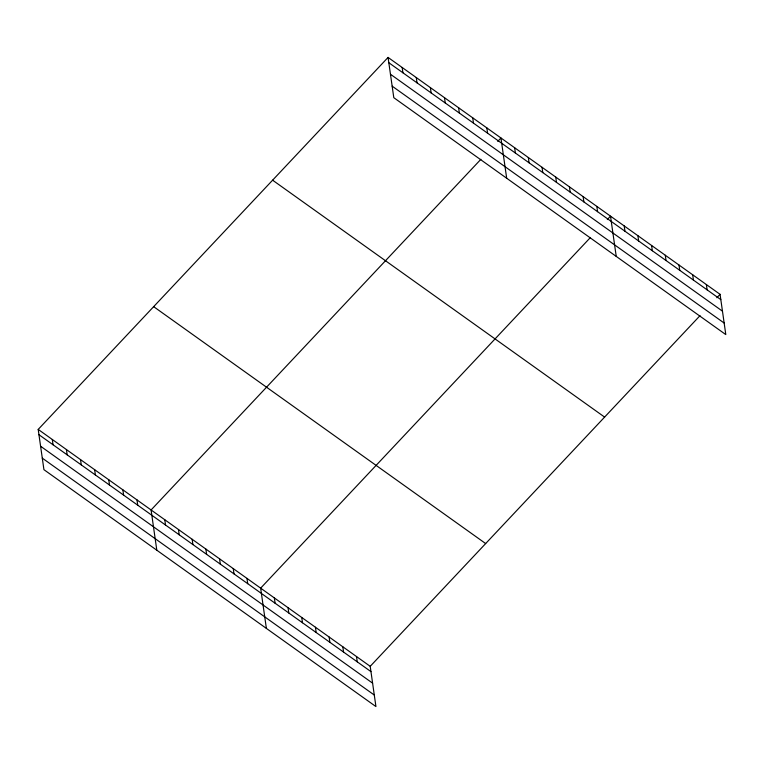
<?xml version="1.0" encoding="UTF-8"?>
<svg xmlns="http://www.w3.org/2000/svg" width="764" height="764" viewBox="0 0 764 764"><rect width="100%" height="100%" fill="white"/><g stroke="black" fill="none" stroke-linecap="round" stroke-linejoin="round"><path stroke-width="1.15" d="M38.2 429.416L370.206 666.323L375.936 706.576L43.93 469.669L38.2 429.416L388.064 57.424L720.07 294.331L725.8 334.584L393.794 97.677L388.064 57.424M480.9 159.284L151.081 509.97L156.811 550.214M497.736 141.388L500.945 137.978L506.675 178.222M590.467 237.47L260.648 588.146L266.378 628.39M607.304 219.564L610.512 216.155L616.233 256.398M370.206 666.323L700.025 315.647M716.861 297.74L720.07 294.331M388.819 62.724L720.824 299.631M390.461 74.251L722.467 311.168M392.152 86.141L724.157 323.048M272.605 180.18L604.62 417.096M153.66 306.66L485.665 543.567M38.954 434.716L370.96 671.623M40.597 446.243L372.603 683.159M42.287 458.133L374.293 695.039M706.375 284.561L707.13 289.862M692.681 274.792L693.435 280.082M678.986 265.022L679.74 270.313M665.291 255.243L666.046 260.543M651.596 245.473L652.351 250.764M637.902 235.704L638.656 240.994M624.207 225.924L624.962 231.225M596.818 206.385L597.572 211.676M583.123 196.606L583.868 201.906M569.419 186.836L570.173 192.136M555.724 177.067L556.479 182.357M542.029 167.297L542.784 172.588M528.335 157.518L529.089 162.818M514.64 147.748L515.394 153.039M486.84 127.903L487.594 133.203M472.725 117.837L473.479 123.138M458.62 107.772L459.365 113.062M444.505 97.696L445.259 102.997M430.399 87.631L431.144 92.931M416.284 77.565L417.039 82.856M402.17 67.499L402.924 72.79M356.511 656.553L357.266 661.853M342.816 646.783L343.571 652.074M329.122 637.014L329.876 642.304M315.427 627.234L316.181 632.535M301.732 617.465L302.487 622.755M288.038 607.695L288.792 612.986M274.343 597.916L275.097 603.216M246.953 578.377L247.708 583.667M233.259 568.607L234.004 573.898M219.564 558.828L220.309 564.128M205.86 549.058L206.614 554.349M192.165 539.288L192.92 544.579M178.47 529.509L179.225 534.81M164.776 519.74L165.53 525.03M136.976 499.895L137.73 505.195M122.861 489.829L123.615 495.129M108.755 479.763L109.51 485.054M94.64 469.698L95.395 474.988M80.535 459.622L81.28 464.923M66.42 449.557L67.175 454.847M52.315 439.491L53.06 444.782"/></g></svg>
